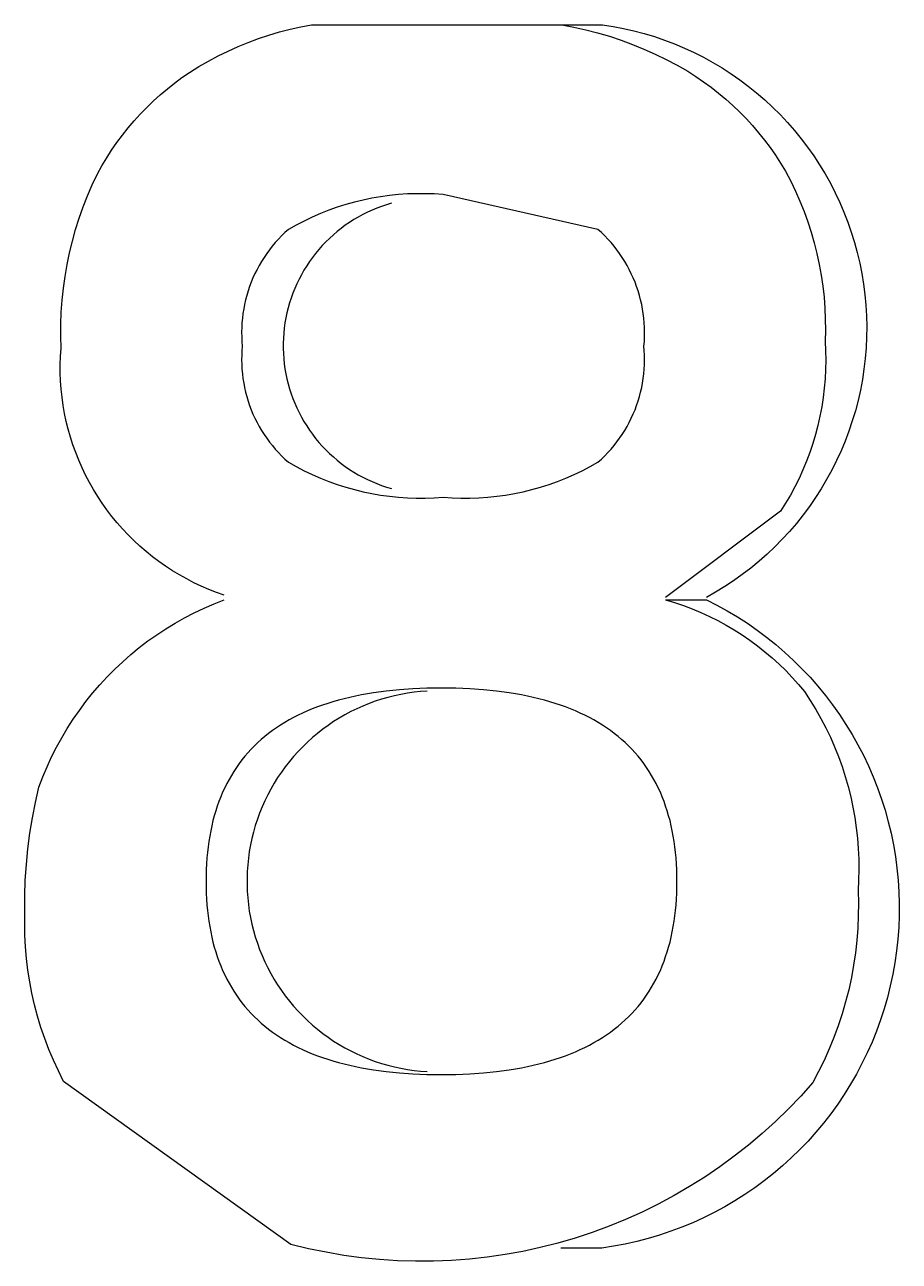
# Model space of a CAD drawing. Header units: millimetres. Extents: x -1480 to 5249, y -840 to 3860.
# Drawn here: x -671.642 to -670.358, y 3065.969 to 3067.786 of the extents above; entities that cross this region are included whole.
import ezdxf

# ---------------------------------------------------------------- set-up
doc = ezdxf.new("R2010")
doc.units = ezdxf.units.MM
doc.header["$MEASUREMENT"] = 0
doc.layers.add('Utwórz2D linie widoczne', color=7, linetype='Continuous', true_color=0x000000)

msp = doc.modelspace()

# ---------------------------------------------------------------- linework, layer by layer
at = {"layer": 'Utwórz2D linie widoczne'}
for p, q in [((-671.2527, 3067.7792), (-671.237, 3067.7827)), ((-671.237, 3067.7827), (-671.2212, 3067.7858)), ((-671.2212, 3067.7858), (-670.8537, 3067.7858)), ((-670.8537, 3067.7858), (-670.7936, 3067.7858)), ((-670.8537, 3067.7858), (-670.836, 3067.7824)), ((-670.836, 3067.7824), (-670.8184, 3067.7785)), ((-670.7936, 3067.7858), (-670.7782, 3067.7833)), ((-670.7782, 3067.7833), (-670.7628, 3067.7804)), ((-671.3142, 3067.7598), (-671.2991, 3067.7654)), ((-671.2991, 3067.7654), (-671.2838, 3067.7705)), ((-671.2838, 3067.7705), (-671.2683, 3067.7751)), ((-671.2683, 3067.7751), (-671.2527, 3067.7792)), ((-670.8184, 3067.7785), (-670.8009, 3067.774)), ((-670.8009, 3067.774), (-670.7836, 3067.7689)), ((-670.7836, 3067.7689), (-670.7665, 3067.7632)), ((-670.7665, 3067.7632), (-670.7496, 3067.7569)), ((-670.7628, 3067.7804), (-670.7475, 3067.7769)), ((-670.7475, 3067.7769), (-670.7324, 3067.7728)), ((-670.7324, 3067.7728), (-670.7174, 3067.7683)), ((-670.7174, 3067.7683), (-670.7026, 3067.7632)), ((-670.7026, 3067.7632), (-670.6879, 3067.7576)), ((-671.3583, 3067.74), (-671.3438, 3067.7471)), ((-671.3438, 3067.7471), (-671.3291, 3067.7537)), ((-671.3291, 3067.7537), (-671.3142, 3067.7598)), ((-670.7496, 3067.7569), (-670.7328, 3067.7501)), ((-670.7328, 3067.7501), (-670.7164, 3067.7427)), ((-670.6879, 3067.7576), (-670.6735, 3067.7515)), ((-670.6735, 3067.7515), (-670.6593, 3067.745)), ((-670.6593, 3067.745), (-670.6453, 3067.7379)), ((-671.3865, 3067.7243), (-671.3725, 3067.7324)), ((-671.3725, 3067.7324), (-671.3583, 3067.74)), ((-670.7164, 3067.7427), (-670.7002, 3067.7348)), ((-670.7002, 3067.7348), (-670.6842, 3067.7263)), ((-670.6842, 3067.7263), (-670.6686, 3067.7173)), ((-670.6453, 3067.7379), (-670.6316, 3067.7303)), ((-670.6316, 3067.7303), (-670.6181, 3067.7223)), ((-671.4223, 3067.7001), (-671.4114, 3067.7081)), ((-671.4114, 3067.7081), (-671.4002, 3067.7158)), ((-671.4002, 3067.7158), (-671.3865, 3067.7243)), ((-670.6686, 3067.7173), (-670.6569, 3067.7099)), ((-670.6569, 3067.7099), (-670.6455, 3067.7021)), ((-670.6181, 3067.7223), (-670.605, 3067.7138)), ((-670.605, 3067.7138), (-670.5921, 3067.7048)), ((-671.4433, 3067.6829), (-671.4329, 3067.6916)), ((-671.4329, 3067.6916), (-671.4223, 3067.7001)), ((-670.6455, 3067.7021), (-670.6343, 3067.6939)), ((-670.6343, 3067.6939), (-670.6234, 3067.6854)), ((-670.5921, 3067.7048), (-670.5796, 3067.6954)), ((-670.5796, 3067.6954), (-670.5674, 3067.6856)), ((-671.4631, 3067.6644), (-671.4534, 3067.6738)), ((-671.4534, 3067.6738), (-671.4433, 3067.6829)), ((-670.6234, 3067.6854), (-670.6128, 3067.6765)), ((-670.6128, 3067.6765), (-670.6025, 3067.6672)), ((-670.5674, 3067.6856), (-670.5555, 3067.6754)), ((-670.5555, 3067.6754), (-670.544, 3067.6647)), ((-671.4817, 3067.6446), (-671.4726, 3067.6546)), ((-671.4726, 3067.6546), (-671.4631, 3067.6644)), ((-670.6025, 3067.6672), (-670.5925, 3067.6577)), ((-670.5925, 3067.6577), (-670.5828, 3067.6478)), ((-670.544, 3067.6647), (-670.5329, 3067.6537)), ((-670.5329, 3067.6537), (-670.5222, 3067.6423)), ((-671.4905, 3067.6342), (-671.4817, 3067.6446)), ((-670.5828, 3067.6478), (-670.5735, 3067.6376)), ((-670.5735, 3067.6376), (-670.5645, 3067.6271)), ((-670.5222, 3067.6423), (-670.5119, 3067.6305)), ((-671.507, 3067.6127), (-671.4989, 3067.6236)), ((-671.4989, 3067.6236), (-671.4905, 3067.6342)), ((-670.5645, 3067.6271), (-670.5558, 3067.6163)), ((-670.5119, 3067.6305), (-670.502, 3067.6183)), ((-670.502, 3067.6183), (-670.4925, 3067.6058)), ((-671.522, 3067.5902), (-671.5147, 3067.6016)), ((-671.5147, 3067.6016), (-671.507, 3067.6127)), ((-670.5558, 3067.6163), (-670.5475, 3067.6052)), ((-670.5475, 3067.6052), (-670.5396, 3067.5939)), ((-670.4925, 3067.6058), (-670.4835, 3067.593)), ((-671.529, 3067.5785), (-671.522, 3067.5902)), ((-670.5396, 3067.5939), (-670.5321, 3067.5823)), ((-670.5321, 3067.5823), (-670.5249, 3067.5704)), ((-670.4835, 3067.593), (-670.4749, 3067.5799)), ((-671.5431, 3067.5507), (-671.5356, 3067.5666)), ((-671.5356, 3067.5666), (-671.529, 3067.5785)), ((-670.5249, 3067.5704), (-670.5173, 3067.5561)), ((-670.4749, 3067.5799), (-670.4668, 3067.5665)), ((-670.4668, 3067.5665), (-670.4591, 3067.5529)), ((-671.55, 3067.5345), (-671.5431, 3067.5507)), ((-670.5173, 3067.5561), (-670.5103, 3067.5414)), ((-670.4591, 3067.5529), (-670.452, 3067.5389)), ((-671.5565, 3067.5181), (-671.55, 3067.5345)), ((-671.1454, 3067.5281), (-671.1582, 3067.525)), ((-671.1325, 3067.5308), (-671.1454, 3067.5281)), ((-671.1196, 3067.533), (-671.1325, 3067.5308)), ((-671.1066, 3067.5348), (-671.1196, 3067.533)), ((-671.0935, 3067.5362), (-671.1066, 3067.5348)), ((-671.0804, 3067.5371), (-671.0935, 3067.5362)), ((-671.0672, 3067.5375), (-671.0804, 3067.5371)), ((-671.0541, 3067.5375), (-671.0672, 3067.5375)), ((-671.041, 3067.5371), (-671.0541, 3067.5375)), ((-671.0279, 3067.5362), (-671.041, 3067.5371)), ((-670.8004, 3067.485), (-671.0279, 3067.5362)), ((-670.5103, 3067.5414), (-670.5037, 3067.5266)), ((-670.5037, 3067.5266), (-670.4977, 3067.5115)), ((-670.452, 3067.5389), (-670.4453, 3067.5248)), ((-671.5623, 3067.5015), (-671.5565, 3067.5181)), ((-671.208, 3067.5083), (-671.2201, 3067.5031)), ((-671.1958, 3067.5131), (-671.208, 3067.5083)), ((-671.1834, 3067.5175), (-671.1958, 3067.5131)), ((-671.1709, 3067.5215), (-671.1834, 3067.5175)), ((-671.1582, 3067.525), (-671.1709, 3067.5215)), ((-671.1391, 3067.5102), (-671.1458, 3067.5068)), ((-671.1323, 3067.5133), (-671.1391, 3067.5102)), ((-671.1253, 3067.5162), (-671.1323, 3067.5133)), ((-671.1183, 3067.5189), (-671.1253, 3067.5162)), ((-671.1111, 3067.5213), (-671.1183, 3067.5189)), ((-671.1039, 3067.5234), (-671.1111, 3067.5213)), ((-670.4977, 3067.5115), (-670.4922, 3067.4963)), ((-670.4453, 3067.5248), (-670.4391, 3067.5104)), ((-670.4391, 3067.5104), (-670.4334, 3067.4958)), ((-671.5676, 3067.4847), (-671.5623, 3067.5015)), ((-671.2436, 3067.4914), (-671.2551, 3067.485)), ((-671.2319, 3067.4974), (-671.2436, 3067.4914)), ((-671.2201, 3067.5031), (-671.2319, 3067.4974)), ((-671.1715, 3067.4911), (-671.1775, 3067.4866)), ((-671.1653, 3067.4953), (-671.1715, 3067.4911)), ((-671.1589, 3067.4994), (-671.1653, 3067.4953)), ((-671.1524, 3067.5032), (-671.1589, 3067.4994)), ((-671.1458, 3067.5068), (-671.1524, 3067.5032)), ((-670.4922, 3067.4963), (-670.4872, 3067.4809)), ((-670.4334, 3067.4958), (-670.4283, 3067.481)), ((-671.5724, 3067.4677), (-671.5676, 3067.4847)), ((-671.265, 3067.4756), (-671.2698, 3067.4707)), ((-671.2601, 3067.4804), (-671.265, 3067.4756)), ((-671.2551, 3067.485), (-671.2601, 3067.4804)), ((-671.1891, 3067.477), (-671.1947, 3067.4719)), ((-671.1834, 3067.4819), (-671.1891, 3067.477)), ((-671.1775, 3067.4866), (-671.1834, 3067.4819)), ((-670.7953, 3067.4804), (-670.8004, 3067.485)), ((-670.7905, 3067.4756), (-670.7953, 3067.4804)), ((-670.7857, 3067.4707), (-670.7905, 3067.4756)), ((-670.4872, 3067.4809), (-670.4827, 3067.4653)), ((-670.4283, 3067.481), (-670.4236, 3067.466)), ((-671.5766, 3067.4506), (-671.5724, 3067.4677)), ((-671.283, 3067.455), (-671.287, 3067.4495)), ((-671.2788, 3067.4604), (-671.283, 3067.455)), ((-671.2744, 3067.4656), (-671.2788, 3067.4604)), ((-671.2698, 3067.4707), (-671.2744, 3067.4656)), ((-671.2103, 3067.4556), (-671.2151, 3067.4498)), ((-671.2053, 3067.4612), (-671.2103, 3067.4556)), ((-671.2001, 3067.4667), (-671.2053, 3067.4612)), ((-671.1947, 3067.4719), (-671.2001, 3067.4667)), ((-670.7812, 3067.4656), (-670.7857, 3067.4707)), ((-670.7768, 3067.4604), (-670.7812, 3067.4656)), ((-670.7726, 3067.455), (-670.7768, 3067.4604)), ((-670.7686, 3067.4495), (-670.7726, 3067.455)), ((-670.4827, 3067.4653), (-670.4787, 3067.4495)), ((-670.4236, 3067.466), (-670.4195, 3067.4509)), ((-671.5802, 3067.4333), (-671.5766, 3067.4506)), ((-671.2945, 3067.4381), (-671.298, 3067.4322)), ((-671.2909, 3067.4439), (-671.2945, 3067.4381)), ((-671.287, 3067.4495), (-671.2909, 3067.4439)), ((-671.2241, 3067.4377), (-671.2282, 3067.4315)), ((-671.2197, 3067.4438), (-671.2241, 3067.4377)), ((-671.2151, 3067.4498), (-671.2197, 3067.4438)), ((-670.7647, 3067.4438), (-670.7686, 3067.4495)), ((-670.7611, 3067.438), (-670.7647, 3067.4438)), ((-670.7577, 3067.4322), (-670.7611, 3067.438)), ((-670.4787, 3067.4495), (-670.4753, 3067.4337)), ((-670.4195, 3067.4509), (-670.4159, 3067.4357)), ((-670.4159, 3067.4357), (-670.4129, 3067.4203)), ((-671.5832, 3067.4159), (-671.5802, 3067.4333)), ((-671.3042, 3067.4201), (-671.3071, 3067.4139)), ((-671.3012, 3067.4262), (-671.3042, 3067.4201)), ((-671.298, 3067.4322), (-671.3012, 3067.4262)), ((-671.2359, 3067.4185), (-671.2394, 3067.4119)), ((-671.2322, 3067.4251), (-671.2359, 3067.4185)), ((-671.2282, 3067.4315), (-671.2322, 3067.4251)), ((-670.7544, 3067.4261), (-670.7577, 3067.4322)), ((-670.7514, 3067.42), (-670.7544, 3067.4261)), ((-670.7486, 3067.4138), (-670.7514, 3067.42)), ((-670.4753, 3067.4337), (-670.4725, 3067.4177)), ((-670.4725, 3067.4177), (-670.4701, 3067.4017)), ((-670.4129, 3067.4203), (-670.4103, 3067.4048)), ((-671.5856, 3067.3985), (-671.5832, 3067.4159)), ((-671.3121, 3067.4012), (-671.3143, 3067.3947)), ((-671.3097, 3067.4076), (-671.3121, 3067.4012)), ((-671.3071, 3067.4139), (-671.3097, 3067.4076)), ((-671.2427, 3067.4051), (-671.2457, 3067.3982)), ((-671.2394, 3067.4119), (-671.2427, 3067.4051)), ((-670.746, 3067.4075), (-670.7486, 3067.4138)), ((-670.7436, 3067.4011), (-670.746, 3067.4075)), ((-670.7414, 3067.3946), (-670.7436, 3067.4011)), ((-670.4701, 3067.4017), (-670.4684, 3067.3855)), ((-670.4103, 3067.4048), (-670.4083, 3067.3893)), ((-671.5874, 3067.3809), (-671.5856, 3067.3985)), ((-671.318, 3067.3816), (-671.3195, 3067.3749)), ((-671.3163, 3067.3882), (-671.318, 3067.3816)), ((-671.3143, 3067.3947), (-671.3163, 3067.3882)), ((-671.2511, 3067.3841), (-671.2534, 3067.377)), ((-671.2485, 3067.3912), (-671.2511, 3067.3841)), ((-671.2457, 3067.3982), (-671.2485, 3067.3912)), ((-670.7394, 3067.3881), (-670.7414, 3067.3946)), ((-670.7377, 3067.3815), (-670.7394, 3067.3881)), ((-670.7362, 3067.3748), (-670.7377, 3067.3815)), ((-670.4684, 3067.3855), (-670.4671, 3067.3694)), ((-670.4083, 3067.3893), (-670.4069, 3067.3737)), ((-671.5894, 3067.3457), (-671.5887, 3067.3633)), ((-671.5887, 3067.3633), (-671.5874, 3067.3809)), ((-671.3208, 3067.3682), (-671.3219, 3067.3614)), ((-671.3195, 3067.3749), (-671.3208, 3067.3682)), ((-671.2554, 3067.3697), (-671.2572, 3067.3624)), ((-671.2534, 3067.377), (-671.2554, 3067.3697)), ((-670.7349, 3067.3681), (-670.7362, 3067.3748)), ((-670.7339, 3067.3614), (-670.7349, 3067.3681)), ((-670.4671, 3067.3694), (-670.4665, 3067.3531)), ((-670.4069, 3067.3737), (-670.406, 3067.3581)), ((-671.5894, 3067.3281), (-671.5894, 3067.3457)), ((-671.3233, 3067.3479), (-671.3236, 3067.341)), ((-671.3227, 3067.3547), (-671.3233, 3067.3479)), ((-671.3219, 3067.3614), (-671.3227, 3067.3547)), ((-671.2601, 3067.3476), (-671.2611, 3067.3402)), ((-671.2588, 3067.3551), (-671.2601, 3067.3476)), ((-671.2572, 3067.3624), (-671.2588, 3067.3551)), ((-670.733, 3067.3546), (-670.7339, 3067.3614)), ((-670.7324, 3067.3478), (-670.733, 3067.3546)), ((-670.7321, 3067.341), (-670.7324, 3067.3478)), ((-670.4665, 3067.3531), (-670.4663, 3067.3369)), ((-670.406, 3067.3581), (-670.4056, 3067.3424)), ((-671.5889, 3067.3105), (-671.5894, 3067.3281)), ((-671.3236, 3067.341), (-671.3238, 3067.3342)), ((-671.3238, 3067.3342), (-671.3237, 3067.3274)), ((-671.3237, 3067.3274), (-671.3234, 3067.3205)), ((-671.2619, 3067.3327), (-671.2624, 3067.3252)), ((-671.2611, 3067.3402), (-671.2619, 3067.3327)), ((-670.7323, 3067.3205), (-670.732, 3067.3274)), ((-670.7319, 3067.3342), (-670.7321, 3067.341)), ((-670.732, 3067.3274), (-670.7319, 3067.3342)), ((-670.4663, 3067.3369), (-670.4668, 3067.3207)), ((-670.4058, 3067.3267), (-670.4066, 3067.3111)), ((-670.4056, 3067.3424), (-670.4058, 3067.3267)), ((-671.5897, 3067.2985), (-671.5889, 3067.3105)), ((-671.3234, 3067.3205), (-671.3228, 3067.3137)), ((-671.3228, 3067.3137), (-671.3234, 3067.3069)), ((-671.2624, 3067.3252), (-671.2627, 3067.3177)), ((-671.2627, 3067.3177), (-671.2627, 3067.3101)), ((-671.2627, 3067.3101), (-671.2624, 3067.3026)), ((-670.7329, 3067.3137), (-670.7323, 3067.3205)), ((-670.7324, 3067.307), (-670.7329, 3067.3137)), ((-670.4668, 3067.3207), (-670.4661, 3067.3069)), ((-670.4066, 3067.3111), (-670.4079, 3067.2955)), ((-671.5901, 3067.2865), (-671.5897, 3067.2985)), ((-671.3237, 3067.3001), (-671.3238, 3067.2933)), ((-671.3238, 3067.2933), (-671.3236, 3067.2865)), ((-671.3234, 3067.3069), (-671.3237, 3067.3001)), ((-671.2624, 3067.3026), (-671.2619, 3067.2951)), ((-671.2619, 3067.2951), (-671.2611, 3067.2876)), ((-670.732, 3067.3001), (-670.7324, 3067.307)), ((-670.7321, 3067.2865), (-670.7319, 3067.2933)), ((-670.7319, 3067.2933), (-670.732, 3067.3001)), ((-670.4661, 3067.3069), (-670.4658, 3067.2931)), ((-670.4658, 3067.2931), (-670.4661, 3067.2793)), ((-670.4079, 3067.2955), (-670.4097, 3067.2799)), ((-671.5901, 3067.2745), (-671.5901, 3067.2865)), ((-671.5896, 3067.2625), (-671.5901, 3067.2745)), ((-671.3236, 3067.2865), (-671.3233, 3067.2797)), ((-671.3233, 3067.2797), (-671.3227, 3067.2729)), ((-671.3227, 3067.2729), (-671.3218, 3067.2661)), ((-671.2611, 3067.2876), (-671.2601, 3067.2802)), ((-671.2601, 3067.2802), (-671.2588, 3067.2728)), ((-671.2588, 3067.2728), (-671.2572, 3067.2654)), ((-670.7339, 3067.2662), (-670.733, 3067.2729)), ((-670.733, 3067.2729), (-670.7324, 3067.2797)), ((-670.7324, 3067.2797), (-670.7321, 3067.2865)), ((-670.4661, 3067.2793), (-670.4668, 3067.2654)), ((-670.4097, 3067.2799), (-670.412, 3067.2644)), ((-671.5888, 3067.2505), (-671.5896, 3067.2625)), ((-671.3218, 3067.2661), (-671.3208, 3067.2594)), ((-671.3208, 3067.2594), (-671.3195, 3067.2527)), ((-671.2572, 3067.2654), (-671.2554, 3067.2581)), ((-671.2554, 3067.2581), (-671.2534, 3067.2508)), ((-670.7362, 3067.2528), (-670.7349, 3067.2594)), ((-670.7349, 3067.2594), (-670.7339, 3067.2662)), ((-670.4668, 3067.2654), (-670.468, 3067.2517)), ((-670.412, 3067.2644), (-670.4149, 3067.249)), ((-671.5875, 3067.2385), (-671.5888, 3067.2505)), ((-671.5858, 3067.2266), (-671.5875, 3067.2385)), ((-671.3195, 3067.2527), (-671.318, 3067.2461)), ((-671.318, 3067.2461), (-671.3162, 3067.2395)), ((-671.3162, 3067.2395), (-671.3143, 3067.2329)), ((-671.2534, 3067.2508), (-671.2511, 3067.2437)), ((-671.2511, 3067.2437), (-671.2485, 3067.2366)), ((-671.2485, 3067.2366), (-671.2457, 3067.2296)), ((-670.7414, 3067.233), (-670.7395, 3067.2395)), ((-670.7395, 3067.2395), (-670.7377, 3067.2461)), ((-670.7377, 3067.2461), (-670.7362, 3067.2528)), ((-670.4696, 3067.2379), (-670.4717, 3067.2243)), ((-670.468, 3067.2517), (-670.4696, 3067.2379)), ((-670.4149, 3067.249), (-670.4184, 3067.2337)), ((-671.5838, 3067.2148), (-671.5858, 3067.2266)), ((-671.3143, 3067.2329), (-671.3121, 3067.2265)), ((-671.3121, 3067.2265), (-671.3097, 3067.2201)), ((-671.3097, 3067.2201), (-671.3071, 3067.2138)), ((-671.2457, 3067.2296), (-671.2427, 3067.2227)), ((-671.2427, 3067.2227), (-671.2394, 3067.2159)), ((-670.7486, 3067.2139), (-670.746, 3067.2202)), ((-670.746, 3067.2202), (-670.7436, 3067.2265)), ((-670.7436, 3067.2265), (-670.7414, 3067.233)), ((-670.4717, 3067.2243), (-670.4743, 3067.2107)), ((-670.4223, 3067.2186), (-670.4268, 3067.2036)), ((-670.4184, 3067.2337), (-670.4223, 3067.2186)), ((-671.5813, 3067.203), (-671.5838, 3067.2148)), ((-671.5784, 3067.1914), (-671.5813, 3067.203)), ((-671.3071, 3067.2138), (-671.3042, 3067.2076)), ((-671.3042, 3067.2076), (-671.3012, 3067.2015)), ((-671.3012, 3067.2015), (-671.2979, 3067.1955)), ((-671.2394, 3067.2159), (-671.2359, 3067.2093)), ((-671.2359, 3067.2093), (-671.2322, 3067.2027)), ((-671.2322, 3067.2027), (-671.2282, 3067.1963)), ((-670.7577, 3067.1956), (-670.7544, 3067.2016)), ((-670.7544, 3067.2016), (-670.7514, 3067.2077)), ((-670.7514, 3067.2077), (-670.7486, 3067.2139)), ((-670.4743, 3067.2107), (-670.4774, 3067.1972)), ((-670.4268, 3067.2036), (-670.4319, 3067.1887)), ((-671.5751, 3067.1798), (-671.5784, 3067.1914)), ((-671.2979, 3067.1955), (-671.2945, 3067.1896)), ((-671.2945, 3067.1896), (-671.2908, 3067.1839)), ((-671.2908, 3067.1839), (-671.287, 3067.1782)), ((-671.2282, 3067.1963), (-671.2241, 3067.1901)), ((-671.2241, 3067.1901), (-671.2197, 3067.184)), ((-671.2197, 3067.184), (-671.2151, 3067.178)), ((-670.7686, 3067.1783), (-670.7648, 3067.1839)), ((-670.7648, 3067.1839), (-670.7611, 3067.1897)), ((-670.7611, 3067.1897), (-670.7577, 3067.1956)), ((-670.4809, 3067.1838), (-670.4848, 3067.1706)), ((-670.4774, 3067.1972), (-670.4809, 3067.1838)), ((-670.4319, 3067.1887), (-670.4374, 3067.1741)), ((-671.5715, 3067.1684), (-671.5751, 3067.1798)), ((-671.5674, 3067.1571), (-671.5715, 3067.1684)), ((-671.287, 3067.1782), (-671.283, 3067.1727)), ((-671.283, 3067.1727), (-671.2787, 3067.1674)), ((-671.2787, 3067.1674), (-671.2744, 3067.1622)), ((-671.2151, 3067.178), (-671.2103, 3067.1722)), ((-671.2103, 3067.1722), (-671.2053, 3067.1666)), ((-671.2053, 3067.1666), (-671.2001, 3067.1611)), ((-670.7812, 3067.1622), (-670.7768, 3067.1674)), ((-670.7768, 3067.1674), (-670.7726, 3067.1728)), ((-670.7726, 3067.1728), (-670.7686, 3067.1783)), ((-670.4848, 3067.1706), (-670.4892, 3067.1575)), ((-670.4374, 3067.1741), (-670.4434, 3067.1596)), ((-671.563, 3067.1459), (-671.5674, 3067.1571)), ((-671.5582, 3067.1349), (-671.563, 3067.1459)), ((-671.2744, 3067.1622), (-671.2698, 3067.1571)), ((-671.2698, 3067.1571), (-671.265, 3067.1522)), ((-671.265, 3067.1522), (-671.2601, 3067.1475)), ((-671.2601, 3067.1475), (-671.2551, 3067.1429)), ((-671.2001, 3067.1611), (-671.1947, 3067.1559)), ((-671.1947, 3067.1559), (-671.1891, 3067.1508)), ((-671.1891, 3067.1508), (-671.1834, 3067.1459)), ((-671.1834, 3067.1459), (-671.1775, 3067.1412)), ((-670.8004, 3067.1429), (-670.7953, 3067.1475)), ((-670.7953, 3067.1475), (-670.7905, 3067.1522)), ((-670.7905, 3067.1522), (-670.7857, 3067.1571)), ((-670.7857, 3067.1571), (-670.7812, 3067.1622)), ((-670.4892, 3067.1575), (-670.4941, 3067.1446)), ((-670.4499, 3067.1454), (-670.457, 3067.1314)), ((-670.4434, 3067.1596), (-670.4499, 3067.1454)), ((-671.553, 3067.1241), (-671.5582, 3067.1349)), ((-671.2551, 3067.1429), (-671.2436, 3067.1365)), ((-671.2436, 3067.1365), (-671.2319, 3067.1304)), ((-671.2319, 3067.1304), (-671.2201, 3067.1248)), ((-671.1775, 3067.1412), (-671.1715, 3067.1367)), ((-671.1715, 3067.1367), (-671.1653, 3067.1325)), ((-671.1653, 3067.1325), (-671.1589, 3067.1284)), ((-671.1589, 3067.1284), (-671.1524, 3067.1246)), ((-670.8354, 3067.1248), (-670.8235, 3067.1304)), ((-670.8235, 3067.1304), (-670.8119, 3067.1365)), ((-670.8119, 3067.1365), (-670.8004, 3067.1429)), ((-670.4994, 3067.1318), (-670.5051, 3067.1192)), ((-670.4941, 3067.1446), (-670.4994, 3067.1318)), ((-670.457, 3067.1314), (-670.4645, 3067.1176)), ((-671.5474, 3067.1134), (-671.553, 3067.1241)), ((-671.5415, 3067.103), (-671.5474, 3067.1134)), ((-671.2201, 3067.1248), (-671.208, 3067.1195)), ((-671.208, 3067.1195), (-671.1958, 3067.1147)), ((-671.1958, 3067.1147), (-671.1834, 3067.1103)), ((-671.1834, 3067.1103), (-671.1709, 3067.1063)), ((-671.1524, 3067.1246), (-671.1458, 3067.121)), ((-671.1458, 3067.121), (-671.1391, 3067.1176)), ((-671.1391, 3067.1176), (-671.1323, 3067.1145)), ((-671.1323, 3067.1145), (-671.1253, 3067.1116)), ((-671.1253, 3067.1116), (-671.1183, 3067.109)), ((-671.1183, 3067.109), (-671.1111, 3067.1065)), ((-670.8847, 3067.1063), (-670.8721, 3067.1103)), ((-670.8721, 3067.1103), (-670.8597, 3067.1147)), ((-670.8597, 3067.1147), (-670.8475, 3067.1195)), ((-670.8475, 3067.1195), (-670.8354, 3067.1248)), ((-670.5051, 3067.1192), (-670.5113, 3067.1068)), ((-670.4645, 3067.1176), (-670.4724, 3067.1041)), ((-671.5352, 3067.0927), (-671.5415, 3067.103)), ((-671.5286, 3067.0827), (-671.5352, 3067.0927)), ((-671.1709, 3067.1063), (-671.1582, 3067.1028)), ((-671.1582, 3067.1028), (-671.1454, 3067.0997)), ((-671.1454, 3067.0997), (-671.1326, 3067.097)), ((-671.1326, 3067.097), (-671.1196, 3067.0948)), ((-671.1196, 3067.0948), (-671.1066, 3067.093)), ((-671.1111, 3067.1065), (-671.1039, 3067.1044)), ((-671.1066, 3067.093), (-671.0935, 3067.0916)), ((-671.0935, 3067.0916), (-671.0804, 3067.0907)), ((-671.0804, 3067.0907), (-671.0673, 3067.0903)), ((-671.0541, 3067.0903), (-671.041, 3067.0908)), ((-671.041, 3067.0908), (-671.0279, 3067.0917)), ((-671.0279, 3067.0917), (-671.0147, 3067.0908)), ((-671.0147, 3067.0908), (-671.0016, 3067.0903)), ((-670.9884, 3067.0903), (-670.9753, 3067.0907)), ((-670.9753, 3067.0907), (-670.9621, 3067.0916)), ((-670.9621, 3067.0916), (-670.949, 3067.093)), ((-670.949, 3067.093), (-670.936, 3067.0948)), ((-670.936, 3067.0948), (-670.923, 3067.097)), ((-670.923, 3067.097), (-670.9102, 3067.0997)), ((-670.9102, 3067.0997), (-670.8974, 3067.1028)), ((-670.8974, 3067.1028), (-670.8847, 3067.1063)), ((-670.5178, 3067.0947), (-670.5248, 3067.0827)), ((-670.5113, 3067.1068), (-670.5178, 3067.0947)), ((-670.4809, 3067.091), (-670.4898, 3067.0781)), ((-670.4724, 3067.1041), (-670.4809, 3067.091)), ((-671.5216, 3067.0729), (-671.5286, 3067.0827)), ((-671.5143, 3067.0634), (-671.5216, 3067.0729)), ((-671.0673, 3067.0903), (-671.0541, 3067.0903)), ((-671.0016, 3067.0903), (-670.9884, 3067.0903)), ((-670.5248, 3067.0827), (-670.5322, 3067.0711)), ((-670.4898, 3067.0781), (-670.4991, 3067.0655)), ((-671.5067, 3067.0541), (-671.5143, 3067.0634)), ((-670.5322, 3067.0711), (-670.7013, 3066.9445)), ((-670.4991, 3067.0655), (-670.5089, 3067.0532)), ((-671.4988, 3067.045), (-671.5067, 3067.0541)), ((-671.4906, 3067.0363), (-671.4988, 3067.045)), ((-671.4821, 3067.0278), (-671.4906, 3067.0363)), ((-670.5191, 3067.0413), (-670.5297, 3067.0298)), ((-670.5089, 3067.0532), (-670.5191, 3067.0413)), ((-671.4732, 3067.0196), (-671.4821, 3067.0278)), ((-671.4642, 3067.0118), (-671.4732, 3067.0196)), ((-670.5407, 3067.0187), (-670.5521, 3067.0079)), ((-670.5297, 3067.0298), (-670.5407, 3067.0187)), ((-671.4548, 3067.0042), (-671.4642, 3067.0118)), ((-671.4452, 3066.997), (-671.4548, 3067.0042)), ((-670.5521, 3067.0079), (-670.5638, 3066.9975)), ((-671.4354, 3066.9901), (-671.4452, 3066.997)), ((-671.4253, 3066.9836), (-671.4354, 3066.9901)), ((-671.415, 3066.9774), (-671.4253, 3066.9836)), ((-670.5759, 3066.9876), (-670.5884, 3066.9781)), ((-670.5638, 3066.9975), (-670.5759, 3066.9876)), ((-671.4045, 3066.9715), (-671.415, 3066.9774)), ((-671.3938, 3066.966), (-671.4045, 3066.9715)), ((-671.383, 3066.9609), (-671.3938, 3066.966)), ((-670.6011, 3066.969), (-670.6142, 3066.9603)), ((-670.5884, 3066.9781), (-670.6011, 3066.969)), ((-671.3719, 3066.9562), (-671.383, 3066.9609)), ((-671.3607, 3066.9518), (-671.3719, 3066.9562)), ((-671.3494, 3066.9478), (-671.3607, 3066.9518)), ((-670.6276, 3066.9522), (-670.6412, 3066.9445)), ((-670.6142, 3066.9603), (-670.6276, 3066.9522)), ((-671.3933, 3066.922), (-671.3789, 3066.9288)), ((-671.3789, 3066.9288), (-671.3643, 3066.9352)), ((-671.3643, 3066.9352), (-671.3494, 3066.941)), ((-670.7013, 3066.941), (-670.6412, 3066.941)), ((-670.7013, 3066.941), (-670.6881, 3066.937)), ((-670.6881, 3066.937), (-670.675, 3066.9326)), ((-670.675, 3066.9326), (-670.6621, 3066.9277)), ((-670.6621, 3066.9277), (-670.6493, 3066.9224)), ((-670.6412, 3066.941), (-670.6257, 3066.9332)), ((-670.6257, 3066.9332), (-670.6105, 3066.9247)), ((-671.4214, 3066.9068), (-671.4075, 3066.9146)), ((-671.4075, 3066.9146), (-671.3933, 3066.922)), ((-670.6493, 3066.9224), (-670.6367, 3066.9166)), ((-670.6367, 3066.9166), (-670.6244, 3066.9104)), ((-670.6244, 3066.9104), (-670.6122, 3066.9038)), ((-670.6105, 3066.9247), (-670.5955, 3066.9158)), ((-670.5955, 3066.9158), (-670.5809, 3066.9064)), ((-671.4484, 3066.8896), (-671.4351, 3066.8984)), ((-671.4351, 3066.8984), (-671.4214, 3066.9068)), ((-670.6122, 3066.9038), (-670.6003, 3066.8968)), ((-670.6003, 3066.8968), (-670.5887, 3066.8893)), ((-670.5809, 3066.9064), (-670.5666, 3066.8964)), ((-670.5666, 3066.8964), (-670.5527, 3066.886)), ((-671.4741, 3066.8707), (-671.4614, 3066.8804)), ((-671.4614, 3066.8804), (-671.4484, 3066.8896)), ((-670.5887, 3066.8893), (-670.5773, 3066.8815)), ((-670.5773, 3066.8815), (-670.5661, 3066.8733)), ((-670.5661, 3066.8733), (-670.5553, 3066.8647)), ((-670.5527, 3066.886), (-670.5392, 3066.8751)), ((-670.5392, 3066.8751), (-670.526, 3066.8637)), ((-671.4985, 3066.85), (-671.4865, 3066.8606)), ((-671.4865, 3066.8606), (-671.4741, 3066.8707)), ((-670.5553, 3066.8647), (-670.5447, 3066.8558)), ((-670.5447, 3066.8558), (-670.5345, 3066.8465)), ((-670.526, 3066.8637), (-670.5132, 3066.8519)), ((-671.5213, 3066.8277), (-671.5101, 3066.839)), ((-671.5101, 3066.839), (-671.4985, 3066.85)), ((-670.5345, 3066.8465), (-670.5246, 3066.8368)), ((-670.5246, 3066.8368), (-670.515, 3066.8269)), ((-670.5132, 3066.8519), (-670.5009, 3066.8397)), ((-670.5009, 3066.8397), (-670.4889, 3066.827)), ((-671.5322, 3066.8159), (-671.5213, 3066.8277)), ((-670.515, 3066.8269), (-670.5058, 3066.8166)), ((-670.4889, 3066.827), (-670.4775, 3066.8139)), ((-671.5526, 3066.7913), (-671.5426, 3066.8038)), ((-671.5426, 3066.8038), (-671.5322, 3066.8159)), ((-671.1478, 3066.8012), (-671.1565, 3066.7995)), ((-671.1389, 3066.8028), (-671.1478, 3066.8012)), ((-671.1299, 3066.8043), (-671.1389, 3066.8028)), ((-671.1113, 3066.8068), (-671.1299, 3066.8043)), ((-671.0921, 3066.8087), (-671.1113, 3066.8068)), ((-671.0994, 3066.8), (-671.1089, 3066.7976)), ((-671.0898, 3066.802), (-671.0994, 3066.8)), ((-671.0722, 3066.8101), (-671.0921, 3066.8087)), ((-671.0802, 3066.8037), (-671.0898, 3066.802)), ((-671.0706, 3066.8051), (-671.0802, 3066.8037)), ((-671.0516, 3066.811), (-671.0722, 3066.8101)), ((-671.0609, 3066.8061), (-671.0706, 3066.8051)), ((-671.0511, 3066.8068), (-671.0609, 3066.8061)), ((-671.0303, 3066.8112), (-671.0516, 3066.811)), ((-671.009, 3066.811), (-671.0303, 3066.8112)), ((-670.9884, 3066.8101), (-671.009, 3066.811)), ((-670.9685, 3066.8087), (-670.9884, 3066.8101)), ((-670.9493, 3066.8068), (-670.9685, 3066.8087)), ((-670.9307, 3066.8043), (-670.9493, 3066.8068)), ((-670.9216, 3066.8028), (-670.9307, 3066.8043)), ((-670.9128, 3066.8012), (-670.9216, 3066.8028)), ((-670.9041, 3066.7995), (-670.9128, 3066.8012)), ((-670.5058, 3066.8166), (-670.497, 3066.806)), ((-670.497, 3066.806), (-670.4885, 3066.7931)), ((-670.4775, 3066.8139), (-670.4664, 3066.8005)), ((-670.4664, 3066.8005), (-670.4559, 3066.7866)), ((-671.5621, 3066.7785), (-671.5526, 3066.7913)), ((-671.2126, 3066.7835), (-671.22, 3066.7807)), ((-671.2051, 3066.7862), (-671.2126, 3066.7835)), ((-671.1974, 3066.7888), (-671.2051, 3066.7862)), ((-671.1896, 3066.7912), (-671.1974, 3066.7888)), ((-671.1816, 3066.7935), (-671.1896, 3066.7912)), ((-671.1734, 3066.7956), (-671.1816, 3066.7935)), ((-671.165, 3066.7976), (-671.1734, 3066.7956)), ((-671.1565, 3066.7995), (-671.165, 3066.7976)), ((-671.1457, 3066.7848), (-671.1546, 3066.7809)), ((-671.1367, 3066.7885), (-671.1457, 3066.7848)), ((-671.1275, 3066.7919), (-671.1367, 3066.7885)), ((-671.1182, 3066.7949), (-671.1275, 3066.7919)), ((-671.1089, 3066.7976), (-671.1182, 3066.7949)), ((-670.8955, 3066.7976), (-670.9041, 3066.7995)), ((-670.8872, 3066.7956), (-670.8955, 3066.7976)), ((-670.879, 3066.7935), (-670.8872, 3066.7956)), ((-670.871, 3066.7912), (-670.879, 3066.7935)), ((-670.8631, 3066.7888), (-670.871, 3066.7912)), ((-670.8554, 3066.7862), (-670.8631, 3066.7888)), ((-670.8479, 3066.7835), (-670.8554, 3066.7862)), ((-670.8406, 3066.7807), (-670.8479, 3066.7835)), ((-670.4885, 3066.7931), (-670.4805, 3066.7799)), ((-670.4559, 3066.7866), (-670.4458, 3066.7725)), ((-671.5799, 3066.752), (-671.5712, 3066.7654)), ((-671.5712, 3066.7654), (-671.5621, 3066.7785)), ((-671.2542, 3066.7644), (-671.2605, 3066.7607)), ((-671.2477, 3066.7679), (-671.2542, 3066.7644)), ((-671.241, 3066.7713), (-671.2477, 3066.7679)), ((-671.2342, 3066.7745), (-671.241, 3066.7713)), ((-671.2272, 3066.7777), (-671.2342, 3066.7745)), ((-671.22, 3066.7807), (-671.2272, 3066.7777)), ((-671.1805, 3066.7671), (-671.1887, 3066.7619)), ((-671.172, 3066.772), (-671.1805, 3066.7671)), ((-671.1634, 3066.7766), (-671.172, 3066.772)), ((-671.1546, 3066.7809), (-671.1634, 3066.7766)), ((-670.8334, 3066.7777), (-670.8406, 3066.7807)), ((-670.8264, 3066.7745), (-670.8334, 3066.7777)), ((-670.8195, 3066.7713), (-670.8264, 3066.7745)), ((-670.8129, 3066.7679), (-670.8195, 3066.7713)), ((-670.8064, 3066.7644), (-670.8129, 3066.7679)), ((-670.8, 3066.7607), (-670.8064, 3066.7644)), ((-670.4805, 3066.7799), (-670.4729, 3066.7665)), ((-670.4729, 3066.7665), (-670.4657, 3066.7528)), ((-670.4458, 3066.7725), (-670.4362, 3066.7579)), ((-671.588, 3066.7382), (-671.5799, 3066.752)), ((-671.2785, 3066.7488), (-671.2841, 3066.7446)), ((-671.2727, 3066.7529), (-671.2785, 3066.7488)), ((-671.2667, 3066.7569), (-671.2727, 3066.7529)), ((-671.2605, 3066.7607), (-671.2667, 3066.7569)), ((-671.2047, 3066.7507), (-671.2124, 3066.7447)), ((-671.1968, 3066.7564), (-671.2047, 3066.7507)), ((-671.1887, 3066.7619), (-671.1968, 3066.7564)), ((-670.7939, 3066.7569), (-670.8, 3066.7607)), ((-670.7879, 3066.7529), (-670.7939, 3066.7569)), ((-670.782, 3066.7488), (-670.7879, 3066.7529)), ((-670.7764, 3066.7446), (-670.782, 3066.7488)), ((-670.4657, 3066.7528), (-670.4591, 3066.7389)), ((-670.4362, 3066.7579), (-670.4272, 3066.7431)), ((-671.5957, 3066.7242), (-671.588, 3066.7382)), ((-671.3001, 3066.7311), (-671.3051, 3066.7263)), ((-671.2949, 3066.7357), (-671.3001, 3066.7311)), ((-671.2896, 3066.7402), (-671.2949, 3066.7357)), ((-671.2841, 3066.7446), (-671.2896, 3066.7402)), ((-671.2271, 3066.7319), (-671.2341, 3066.7251)), ((-671.2199, 3066.7384), (-671.2271, 3066.7319)), ((-671.2124, 3066.7447), (-671.2199, 3066.7384)), ((-670.7709, 3066.7402), (-670.7764, 3066.7446)), ((-670.7656, 3066.7357), (-670.7709, 3066.7402)), ((-670.7604, 3066.7311), (-670.7656, 3066.7357)), ((-670.7554, 3066.7263), (-670.7604, 3066.7311)), ((-670.4591, 3066.7389), (-670.4529, 3066.7248)), ((-670.4272, 3066.7431), (-670.4186, 3066.7279)), ((-670.4186, 3066.7279), (-670.4106, 3066.7125)), ((-671.6096, 3066.6954), (-671.6029, 3066.71)), ((-671.6029, 3066.71), (-671.5957, 3066.7242)), ((-671.319, 3066.7111), (-671.3233, 3066.7058)), ((-671.3145, 3066.7163), (-671.319, 3066.7111)), ((-671.3099, 3066.7214), (-671.3145, 3066.7163)), ((-671.3051, 3066.7263), (-671.3099, 3066.7214)), ((-671.2474, 3066.7108), (-671.2537, 3066.7033)), ((-671.2409, 3066.7181), (-671.2474, 3066.7108)), ((-671.2341, 3066.7251), (-671.2409, 3066.7181)), ((-670.7506, 3066.7214), (-670.7554, 3066.7263)), ((-670.746, 3066.7163), (-670.7506, 3066.7214)), ((-670.7415, 3066.7111), (-670.746, 3066.7163)), ((-670.7372, 3066.7058), (-670.7415, 3066.7111)), ((-670.4529, 3066.7248), (-670.4472, 3066.7105)), ((-670.4472, 3066.7105), (-670.4419, 3066.696)), ((-670.4106, 3066.7125), (-670.4031, 3066.6968)), ((-671.6158, 3066.6807), (-671.6096, 3066.6954)), ((-671.3314, 3066.6947), (-671.3352, 3066.6889)), ((-671.3274, 3066.7003), (-671.3314, 3066.6947)), ((-671.3233, 3066.7058), (-671.3274, 3066.7003)), ((-671.2597, 3066.6956), (-671.2654, 3066.6877)), ((-671.2537, 3066.7033), (-671.2597, 3066.6956)), ((-670.7331, 3066.7003), (-670.7372, 3066.7058)), ((-670.7291, 3066.6947), (-670.7331, 3066.7003)), ((-670.7253, 3066.6889), (-670.7291, 3066.6947)), ((-670.4419, 3066.696), (-670.4372, 3066.6813)), ((-670.4031, 3066.6968), (-670.3962, 3066.6808)), ((-671.6215, 3066.6658), (-671.6158, 3066.6807)), ((-671.3423, 3066.677), (-671.3456, 3066.6708)), ((-671.3388, 3066.683), (-671.3423, 3066.677)), ((-671.3352, 3066.6889), (-671.3388, 3066.683)), ((-671.2709, 3066.6796), (-671.2761, 3066.6713)), ((-671.2654, 3066.6877), (-671.2709, 3066.6796)), ((-670.7217, 3066.683), (-670.7253, 3066.6889)), ((-670.7182, 3066.677), (-670.7217, 3066.683)), ((-670.7149, 3066.6708), (-670.7182, 3066.677)), ((-670.4372, 3066.6813), (-670.4329, 3066.6665)), ((-670.3962, 3066.6808), (-670.3898, 3066.6646)), ((-671.6267, 3066.6433), (-671.6215, 3066.6658)), ((-671.3517, 3066.6581), (-671.3545, 3066.6515)), ((-671.3487, 3066.6645), (-671.3517, 3066.6581)), ((-671.3456, 3066.6708), (-671.3487, 3066.6645)), ((-671.2809, 3066.6629), (-671.2855, 3066.6543)), ((-671.2761, 3066.6713), (-671.2809, 3066.6629)), ((-670.7118, 3066.6645), (-670.7149, 3066.6708)), ((-670.7088, 3066.6581), (-670.7118, 3066.6645)), ((-670.706, 3066.6515), (-670.7088, 3066.6581)), ((-670.4329, 3066.6665), (-670.4292, 3066.6516)), ((-670.3898, 3066.6646), (-670.384, 3066.6482)), ((-671.6312, 3066.6207), (-671.6267, 3066.6433)), ((-671.3595, 3066.6379), (-671.3618, 3066.6309)), ((-671.3571, 3066.6447), (-671.3595, 3066.6379)), ((-671.3545, 3066.6515), (-671.3571, 3066.6447)), ((-671.2938, 3066.6366), (-671.2974, 3066.6275)), ((-671.2898, 3066.6455), (-671.2938, 3066.6366)), ((-671.2855, 3066.6543), (-671.2898, 3066.6455)), ((-670.7034, 3066.6447), (-670.706, 3066.6515)), ((-670.701, 3066.6379), (-670.7034, 3066.6447)), ((-670.6987, 3066.6309), (-670.701, 3066.6379)), ((-670.4292, 3066.6516), (-670.4259, 3066.6365)), ((-670.4259, 3066.6365), (-670.4232, 3066.6213)), ((-670.384, 3066.6482), (-670.3787, 3066.6317)), ((-671.6349, 3066.5979), (-671.6312, 3066.6207)), ((-671.3639, 3066.6237), (-671.3659, 3066.6165)), ((-671.3618, 3066.6309), (-671.3639, 3066.6237)), ((-671.3007, 3066.6184), (-671.3038, 3066.6091)), ((-671.2974, 3066.6275), (-671.3007, 3066.6184)), ((-670.6966, 3066.6237), (-670.6987, 3066.6309)), ((-670.6946, 3066.6165), (-670.6966, 3066.6237)), ((-670.4232, 3066.6213), (-670.421, 3066.6061)), ((-670.3787, 3066.6317), (-670.3741, 3066.6149)), ((-671.3692, 3066.6015), (-671.3707, 3066.5938)), ((-671.3676, 3066.609), (-671.3692, 3066.6015)), ((-671.3659, 3066.6165), (-671.3676, 3066.609)), ((-671.3038, 3066.6091), (-671.3064, 3066.5997)), ((-670.6928, 3066.609), (-670.6946, 3066.6165)), ((-670.6912, 3066.6015), (-670.6928, 3066.609)), ((-670.6898, 3066.5938), (-670.6912, 3066.6015)), ((-670.421, 3066.6061), (-670.4193, 3066.5907)), ((-670.3741, 3066.6149), (-670.37, 3066.598)), ((-671.6378, 3066.575), (-671.6349, 3066.5979)), ((-671.3719, 3066.5859), (-671.373, 3066.578)), ((-671.3707, 3066.5938), (-671.3719, 3066.5859)), ((-671.3088, 3066.5902), (-671.3108, 3066.5807)), ((-671.3064, 3066.5997), (-671.3088, 3066.5902)), ((-670.6885, 3066.5859), (-670.6898, 3066.5938)), ((-670.6874, 3066.578), (-670.6885, 3066.5859)), ((-670.4193, 3066.5907), (-670.4181, 3066.5754)), ((-670.37, 3066.598), (-670.3665, 3066.5809)), ((-671.64, 3066.552), (-671.6378, 3066.575)), ((-671.374, 3066.5699), (-671.3747, 3066.5616)), ((-671.373, 3066.578), (-671.374, 3066.5699)), ((-671.3125, 3066.5711), (-671.3139, 3066.5614)), ((-671.3108, 3066.5807), (-671.3125, 3066.5711)), ((-670.6865, 3066.5699), (-670.6874, 3066.578)), ((-670.6857, 3066.5616), (-670.6865, 3066.5699)), ((-670.4181, 3066.5754), (-670.4174, 3066.56)), ((-670.3665, 3066.5809), (-670.3636, 3066.5638)), ((-670.3636, 3066.5638), (-670.3612, 3066.5465)), ((-671.6415, 3066.529), (-671.64, 3066.552)), ((-671.3753, 3066.5532), (-671.3757, 3066.5447)), ((-671.3747, 3066.5616), (-671.3753, 3066.5532)), ((-671.3149, 3066.5517), (-671.3156, 3066.5419)), ((-671.3139, 3066.5614), (-671.3149, 3066.5517)), ((-670.6852, 3066.5532), (-670.6857, 3066.5616)), ((-670.6847, 3066.5447), (-670.6852, 3066.5532)), ((-670.4174, 3066.56), (-670.4172, 3066.5446)), ((-670.3612, 3066.5465), (-670.3595, 3066.5292)), ((-671.6421, 3066.506), (-671.6415, 3066.529)), ((-671.376, 3066.536), (-671.3761, 3066.5272)), ((-671.3757, 3066.5447), (-671.376, 3066.536)), ((-671.3156, 3066.5419), (-671.3159, 3066.5322)), ((-671.3159, 3066.5322), (-671.3159, 3066.5224)), ((-670.6845, 3066.536), (-670.6847, 3066.5447)), ((-670.6844, 3066.5272), (-670.6845, 3066.536)), ((-670.4176, 3066.5291), (-670.4184, 3066.5138)), ((-670.4172, 3066.5446), (-670.4176, 3066.5291)), ((-670.3595, 3066.5292), (-670.3584, 3066.5119)), ((-671.3761, 3066.5272), (-671.376, 3066.5184)), ((-671.376, 3066.5184), (-671.3757, 3066.5098)), ((-671.3757, 3066.5098), (-671.3753, 3066.5013)), ((-671.3159, 3066.5224), (-671.3156, 3066.5127)), ((-671.3156, 3066.5127), (-671.3149, 3066.5029)), ((-670.6852, 3066.5013), (-670.6847, 3066.5098)), ((-670.6847, 3066.5098), (-670.6845, 3066.5184)), ((-670.6845, 3066.5184), (-670.6844, 3066.5272)), ((-670.4184, 3066.5138), (-670.4179, 3066.4954)), ((-670.3584, 3066.5119), (-670.3579, 3066.4945)), ((-671.642, 3066.4829), (-671.6421, 3066.506)), ((-671.3753, 3066.5013), (-671.3747, 3066.4929)), ((-671.3747, 3066.4929), (-671.374, 3066.4846)), ((-671.3149, 3066.5029), (-671.3139, 3066.4932)), ((-671.3139, 3066.4932), (-671.3125, 3066.4836)), ((-670.6865, 3066.4846), (-670.6857, 3066.4929)), ((-670.6857, 3066.4929), (-670.6852, 3066.5013)), ((-670.4179, 3066.4954), (-670.4181, 3066.4771)), ((-670.3579, 3066.4945), (-670.3579, 3066.4771)), ((-671.6424, 3066.4656), (-671.642, 3066.4829)), ((-671.374, 3066.4846), (-671.373, 3066.4765)), ((-671.373, 3066.4765), (-671.3719, 3066.4686)), ((-671.3125, 3066.4836), (-671.3108, 3066.474)), ((-671.3108, 3066.474), (-671.3088, 3066.4644)), ((-670.6885, 3066.4686), (-670.6874, 3066.4765)), ((-670.6874, 3066.4765), (-670.6865, 3066.4846)), ((-670.4181, 3066.4771), (-670.4188, 3066.4587)), ((-670.3579, 3066.4771), (-670.3586, 3066.4597)), ((-671.6421, 3066.4484), (-671.6424, 3066.4656)), ((-671.3719, 3066.4686), (-671.3707, 3066.4607)), ((-671.3707, 3066.4607), (-671.3692, 3066.4531)), ((-671.3088, 3066.4644), (-671.3064, 3066.4549)), ((-671.3064, 3066.4549), (-671.3038, 3066.4456)), ((-670.6912, 3066.4531), (-670.6898, 3066.4607)), ((-670.6898, 3066.4607), (-670.6885, 3066.4686)), ((-670.4188, 3066.4587), (-670.4202, 3066.4404)), ((-670.3586, 3066.4597), (-670.3599, 3066.4424)), ((-671.6412, 3066.4311), (-671.6421, 3066.4484)), ((-671.3692, 3066.4531), (-671.3676, 3066.4455)), ((-671.3676, 3066.4455), (-671.3659, 3066.4381)), ((-671.3659, 3066.4381), (-671.3639, 3066.4308)), ((-671.3038, 3066.4456), (-671.3007, 3066.4363)), ((-670.6966, 3066.4308), (-670.6946, 3066.4381)), ((-670.6946, 3066.4381), (-670.6928, 3066.4455)), ((-670.6928, 3066.4455), (-670.6912, 3066.4531)), ((-670.4202, 3066.4404), (-670.4223, 3066.4222)), ((-670.3599, 3066.4424), (-670.3618, 3066.4251)), ((-671.6398, 3066.414), (-671.6412, 3066.4311)), ((-671.3639, 3066.4308), (-671.3618, 3066.4237)), ((-671.3618, 3066.4237), (-671.3595, 3066.4167)), ((-671.3007, 3066.4363), (-671.2974, 3066.4271)), ((-671.2974, 3066.4271), (-671.2938, 3066.4181)), ((-670.701, 3066.4167), (-670.6987, 3066.4237)), ((-670.6987, 3066.4237), (-670.6966, 3066.4308)), ((-670.4223, 3066.4222), (-670.4249, 3066.404)), ((-670.3618, 3066.4251), (-670.3642, 3066.4078)), ((-671.6377, 3066.3968), (-671.6398, 3066.414)), ((-671.3595, 3066.4167), (-671.3571, 3066.4098)), ((-671.3571, 3066.4098), (-671.3545, 3066.4031)), ((-671.3545, 3066.4031), (-671.3517, 3066.3965)), ((-671.2938, 3066.4181), (-671.2898, 3066.4091)), ((-671.2898, 3066.4091), (-671.2855, 3066.4004)), ((-671.2855, 3066.4004), (-671.2809, 3066.3917)), ((-670.7088, 3066.3965), (-670.706, 3066.4031)), ((-670.706, 3066.4031), (-670.7034, 3066.4098)), ((-670.7034, 3066.4098), (-670.701, 3066.4167)), ((-670.4249, 3066.404), (-670.4282, 3066.386)), ((-670.3642, 3066.4078), (-670.3673, 3066.3907)), ((-671.6351, 3066.3798), (-671.6377, 3066.3968)), ((-671.3517, 3066.3965), (-671.3487, 3066.3901)), ((-671.3487, 3066.3901), (-671.3456, 3066.3838)), ((-671.3456, 3066.3838), (-671.3423, 3066.3776)), ((-671.2809, 3066.3917), (-671.2761, 3066.3833)), ((-671.2761, 3066.3833), (-671.2709, 3066.375)), ((-670.7182, 3066.3776), (-670.7149, 3066.3838)), ((-670.7149, 3066.3838), (-670.7118, 3066.3901)), ((-670.7118, 3066.3901), (-670.7088, 3066.3965)), ((-670.4282, 3066.386), (-670.4321, 3066.3681)), ((-670.3673, 3066.3907), (-670.371, 3066.3737)), ((-671.6318, 3066.3628), (-671.6351, 3066.3798)), ((-671.3423, 3066.3776), (-671.3388, 3066.3716)), ((-671.3388, 3066.3716), (-671.3352, 3066.3657)), ((-671.3352, 3066.3657), (-671.3314, 3066.3599)), ((-671.2709, 3066.375), (-671.2654, 3066.3669)), ((-671.2654, 3066.3669), (-671.2597, 3066.359)), ((-670.7291, 3066.3599), (-670.7253, 3066.3657)), ((-670.7253, 3066.3657), (-670.7217, 3066.3716)), ((-670.7217, 3066.3716), (-670.7182, 3066.3776)), ((-670.4321, 3066.3681), (-670.4366, 3066.3503)), ((-670.371, 3066.3737), (-670.3752, 3066.3568)), ((-671.628, 3066.346), (-671.6318, 3066.3628)), ((-671.6236, 3066.3293), (-671.628, 3066.346)), ((-671.3314, 3066.3599), (-671.3274, 3066.3543)), ((-671.3274, 3066.3543), (-671.3233, 3066.3489)), ((-671.3233, 3066.3489), (-671.319, 3066.3435)), ((-671.2597, 3066.359), (-671.2537, 3066.3513)), ((-671.2537, 3066.3513), (-671.2474, 3066.3438)), ((-670.7415, 3066.3435), (-670.7372, 3066.3489)), ((-670.7372, 3066.3489), (-670.7331, 3066.3543)), ((-670.7331, 3066.3543), (-670.7291, 3066.3599)), ((-670.4366, 3066.3503), (-670.4417, 3066.3327)), ((-670.3752, 3066.3568), (-670.38, 3066.3401)), ((-671.6186, 3066.3128), (-671.6236, 3066.3293)), ((-671.319, 3066.3435), (-671.3145, 3066.3383)), ((-671.3145, 3066.3383), (-671.3099, 3066.3333)), ((-671.3099, 3066.3333), (-671.3051, 3066.3283)), ((-671.3051, 3066.3283), (-671.3001, 3066.3236)), ((-671.2474, 3066.3438), (-671.2409, 3066.3366)), ((-671.2409, 3066.3366), (-671.2341, 3066.3295)), ((-671.2341, 3066.3295), (-671.2271, 3066.3228)), ((-670.7604, 3066.3236), (-670.7554, 3066.3283)), ((-670.7554, 3066.3283), (-670.7506, 3066.3333)), ((-670.7506, 3066.3333), (-670.746, 3066.3383)), ((-670.746, 3066.3383), (-670.7415, 3066.3435)), ((-670.4417, 3066.3327), (-670.4474, 3066.3152)), ((-670.38, 3066.3401), (-670.3854, 3066.3236)), ((-671.613, 3066.2965), (-671.6186, 3066.3128)), ((-671.3001, 3066.3236), (-671.2949, 3066.3189)), ((-671.2949, 3066.3189), (-671.2896, 3066.3144)), ((-671.2896, 3066.3144), (-671.2841, 3066.31)), ((-671.2841, 3066.31), (-671.2785, 3066.3058)), ((-671.2271, 3066.3228), (-671.2199, 3066.3162)), ((-671.2199, 3066.3162), (-671.2124, 3066.3099)), ((-671.2124, 3066.3099), (-671.2047, 3066.3039)), ((-670.782, 3066.3058), (-670.7764, 3066.31)), ((-670.7764, 3066.31), (-670.7709, 3066.3144)), ((-670.7709, 3066.3144), (-670.7656, 3066.3189)), ((-670.7656, 3066.3189), (-670.7604, 3066.3236)), ((-670.4474, 3066.3152), (-670.4538, 3066.298)), ((-670.3854, 3066.3236), (-670.3914, 3066.3072)), ((-671.6069, 3066.2804), (-671.613, 3066.2965)), ((-671.2785, 3066.3058), (-671.2727, 3066.3017)), ((-671.2727, 3066.3017), (-671.2667, 3066.2978)), ((-671.2667, 3066.2978), (-671.2605, 3066.294)), ((-671.2605, 3066.294), (-671.2542, 3066.2903)), ((-671.2047, 3066.3039), (-671.1968, 3066.2982)), ((-671.1968, 3066.2982), (-671.1887, 3066.2927)), ((-671.1887, 3066.2927), (-671.1805, 3066.2875)), ((-670.8064, 3066.2903), (-670.8, 3066.294)), ((-670.8, 3066.294), (-670.7939, 3066.2978)), ((-670.7939, 3066.2978), (-670.7879, 3066.3017)), ((-670.7879, 3066.3017), (-670.782, 3066.3058)), ((-670.4538, 3066.298), (-670.4607, 3066.281)), ((-670.3914, 3066.3072), (-670.3979, 3066.2911)), ((-671.6002, 3066.2645), (-671.6069, 3066.2804)), ((-671.2542, 3066.2903), (-671.2477, 3066.2867)), ((-671.2477, 3066.2867), (-671.241, 3066.2833)), ((-671.241, 3066.2833), (-671.2342, 3066.2801)), ((-671.2342, 3066.2801), (-671.2272, 3066.277)), ((-671.2272, 3066.277), (-671.22, 3066.274)), ((-671.22, 3066.274), (-671.2126, 3066.2711)), ((-671.1805, 3066.2875), (-671.172, 3066.2827)), ((-671.172, 3066.2827), (-671.1634, 3066.2781)), ((-671.1634, 3066.2781), (-671.1546, 3066.2738)), ((-671.1546, 3066.2738), (-671.1457, 3066.2698)), ((-670.8479, 3066.2711), (-670.8406, 3066.274)), ((-670.8406, 3066.274), (-670.8334, 3066.277)), ((-670.8334, 3066.277), (-670.8264, 3066.2801)), ((-670.8264, 3066.2801), (-670.8195, 3066.2833)), ((-670.8195, 3066.2833), (-670.8129, 3066.2867)), ((-670.8129, 3066.2867), (-670.8064, 3066.2903)), ((-670.4607, 3066.281), (-670.4682, 3066.2643)), ((-670.405, 3066.2752), (-670.4126, 3066.2596)), ((-670.3979, 3066.2911), (-670.405, 3066.2752)), ((-671.593, 3066.2488), (-671.6002, 3066.2645)), ((-671.2126, 3066.2711), (-671.2051, 3066.2684)), ((-671.2051, 3066.2684), (-671.1974, 3066.2659)), ((-671.1974, 3066.2659), (-671.1896, 3066.2634)), ((-671.1896, 3066.2634), (-671.1816, 3066.2611)), ((-671.1816, 3066.2611), (-671.1734, 3066.259)), ((-671.1734, 3066.259), (-671.165, 3066.257)), ((-671.165, 3066.257), (-671.1565, 3066.2551)), ((-671.1565, 3066.2551), (-671.1478, 3066.2534)), ((-671.1457, 3066.2698), (-671.1367, 3066.2661)), ((-671.1367, 3066.2661), (-671.1275, 3066.2628)), ((-671.1275, 3066.2628), (-671.1182, 3066.2597)), ((-671.1182, 3066.2597), (-671.1089, 3066.257)), ((-671.1089, 3066.257), (-671.0994, 3066.2547)), ((-670.9128, 3066.2534), (-670.9041, 3066.2551)), ((-670.9041, 3066.2551), (-670.8955, 3066.257)), ((-670.8955, 3066.257), (-670.8872, 3066.259)), ((-670.8872, 3066.259), (-670.879, 3066.2611)), ((-670.879, 3066.2611), (-670.871, 3066.2634)), ((-670.871, 3066.2634), (-670.8631, 3066.2659)), ((-670.8631, 3066.2659), (-670.8554, 3066.2684)), ((-670.8554, 3066.2684), (-670.8479, 3066.2711)), ((-670.4682, 3066.2643), (-670.4763, 3066.2478)), ((-670.4126, 3066.2596), (-670.4207, 3066.2442)), ((-671.5852, 3066.2334), (-671.593, 3066.2488)), ((-671.1478, 3066.2534), (-671.1389, 3066.2518)), ((-671.1389, 3066.2518), (-671.1299, 3066.2503)), ((-671.1299, 3066.2503), (-671.1113, 3066.2478)), ((-671.1113, 3066.2478), (-671.0921, 3066.2459)), ((-671.0994, 3066.2547), (-671.0898, 3066.2526)), ((-671.0921, 3066.2459), (-671.0722, 3066.2445)), ((-671.0898, 3066.2526), (-671.0802, 3066.2509)), ((-671.0802, 3066.2509), (-671.0706, 3066.2495)), ((-671.0722, 3066.2445), (-671.0516, 3066.2437)), ((-671.0706, 3066.2495), (-671.0609, 3066.2485)), ((-671.0609, 3066.2485), (-671.0511, 3066.2478)), ((-671.0516, 3066.2437), (-671.0303, 3066.2434)), ((-671.0303, 3066.2434), (-671.009, 3066.2437)), ((-671.009, 3066.2437), (-670.9884, 3066.2445)), ((-670.9884, 3066.2445), (-670.9685, 3066.2459)), ((-670.9685, 3066.2459), (-670.9493, 3066.2478)), ((-670.9493, 3066.2478), (-670.9307, 3066.2503)), ((-670.9307, 3066.2503), (-670.9216, 3066.2518)), ((-670.9216, 3066.2518), (-670.9128, 3066.2534)), ((-670.4763, 3066.2478), (-670.4849, 3066.2316)), ((-670.4207, 3066.2442), (-670.4294, 3066.2291)), ((-671.2513, 3065.9939), (-671.5852, 3066.2334)), ((-670.4849, 3066.2316), (-670.5025, 3066.2119)), ((-670.4294, 3066.2291), (-670.4386, 3066.2143)), ((-670.5025, 3066.2119), (-670.5208, 3066.1928)), ((-670.4386, 3066.2143), (-670.4483, 3066.1999)), ((-670.5208, 3066.1928), (-670.5398, 3066.1744)), ((-670.4585, 3066.1858), (-670.4692, 3066.1721)), ((-670.4483, 3066.1999), (-670.4585, 3066.1858)), ((-670.5398, 3066.1744), (-670.5593, 3066.1567)), ((-670.4692, 3066.1721), (-670.4803, 3066.1587)), ((-670.5593, 3066.1567), (-670.5795, 3066.1396)), ((-670.4803, 3066.1587), (-670.4919, 3066.1457)), ((-670.5795, 3066.1396), (-670.6003, 3066.1233)), ((-670.5039, 3066.1332), (-670.5164, 3066.121)), ((-670.4919, 3066.1457), (-670.5039, 3066.1332)), ((-670.6003, 3066.1233), (-670.6216, 3066.1077)), ((-670.5164, 3066.121), (-670.5293, 3066.1093)), ((-670.6435, 3066.0929), (-670.6658, 3066.0788)), ((-670.6216, 3066.1077), (-670.6435, 3066.0929)), ((-670.5426, 3066.0981), (-670.5562, 3066.0873)), ((-670.5293, 3066.1093), (-670.5426, 3066.0981)), ((-670.6658, 3066.0788), (-670.6887, 3066.0655)), ((-670.5702, 3066.077), (-670.5846, 3066.0672)), ((-670.5562, 3066.0873), (-670.5702, 3066.077)), ((-670.6887, 3066.0655), (-670.712, 3066.053)), ((-670.5993, 3066.0579), (-670.6143, 3066.0491)), ((-670.5846, 3066.0672), (-670.5993, 3066.0579)), ((-670.7357, 3066.0413), (-670.7598, 3066.0305)), ((-670.712, 3066.053), (-670.7357, 3066.0413)), ((-670.6296, 3066.0408), (-670.6452, 3066.033)), ((-670.6143, 3066.0491), (-670.6296, 3066.0408)), ((-670.7842, 3066.0205), (-670.809, 3066.0114)), ((-670.7598, 3066.0305), (-670.7842, 3066.0205)), ((-670.6771, 3066.0192), (-670.6934, 3066.0131)), ((-670.661, 3066.0258), (-670.6771, 3066.0192)), ((-670.6452, 3066.033), (-670.661, 3066.0258)), ((-670.8341, 3066.0031), (-670.8595, 3065.9957)), ((-670.809, 3066.0114), (-670.8341, 3066.0031)), ((-670.7266, 3066.0026), (-670.7434, 3065.9982)), ((-670.7099, 3066.0076), (-670.7266, 3066.0026)), ((-670.6934, 3066.0131), (-670.7099, 3066.0076)), ((-671.2257, 3065.9876), (-671.2513, 3065.9939)), ((-671.1998, 3065.9823), (-671.2257, 3065.9876)), ((-670.9109, 3065.9836), (-670.9369, 3065.9789)), ((-670.8851, 3065.9892), (-670.9109, 3065.9836)), ((-670.8595, 3065.9957), (-670.8851, 3065.9892)), ((-670.7947, 3065.9886), (-670.8548, 3065.9886)), ((-670.7775, 3065.9912), (-670.7947, 3065.9886)), ((-670.7604, 3065.9944), (-670.7775, 3065.9912)), ((-670.7434, 3065.9982), (-670.7604, 3065.9944)), ((-671.1738, 3065.9778), (-671.1998, 3065.9823)), ((-671.1476, 3065.9743), (-671.1738, 3065.9778)), ((-671.1213, 3065.9716), (-671.1476, 3065.9743)), ((-671.0949, 3065.9699), (-671.1213, 3065.9716)), ((-671.0685, 3065.9691), (-671.0949, 3065.9699)), ((-671.0421, 3065.9692), (-671.0685, 3065.9691)), ((-671.0157, 3065.9703), (-671.0421, 3065.9692)), ((-670.9893, 3065.9722), (-671.0157, 3065.9703)), ((-670.9631, 3065.9751), (-670.9893, 3065.9722)), ((-670.9369, 3065.9789), (-670.9631, 3065.9751))]:
    msp.add_line(p, q, dxfattribs=at)

doc.saveas('drawing.dxf')
